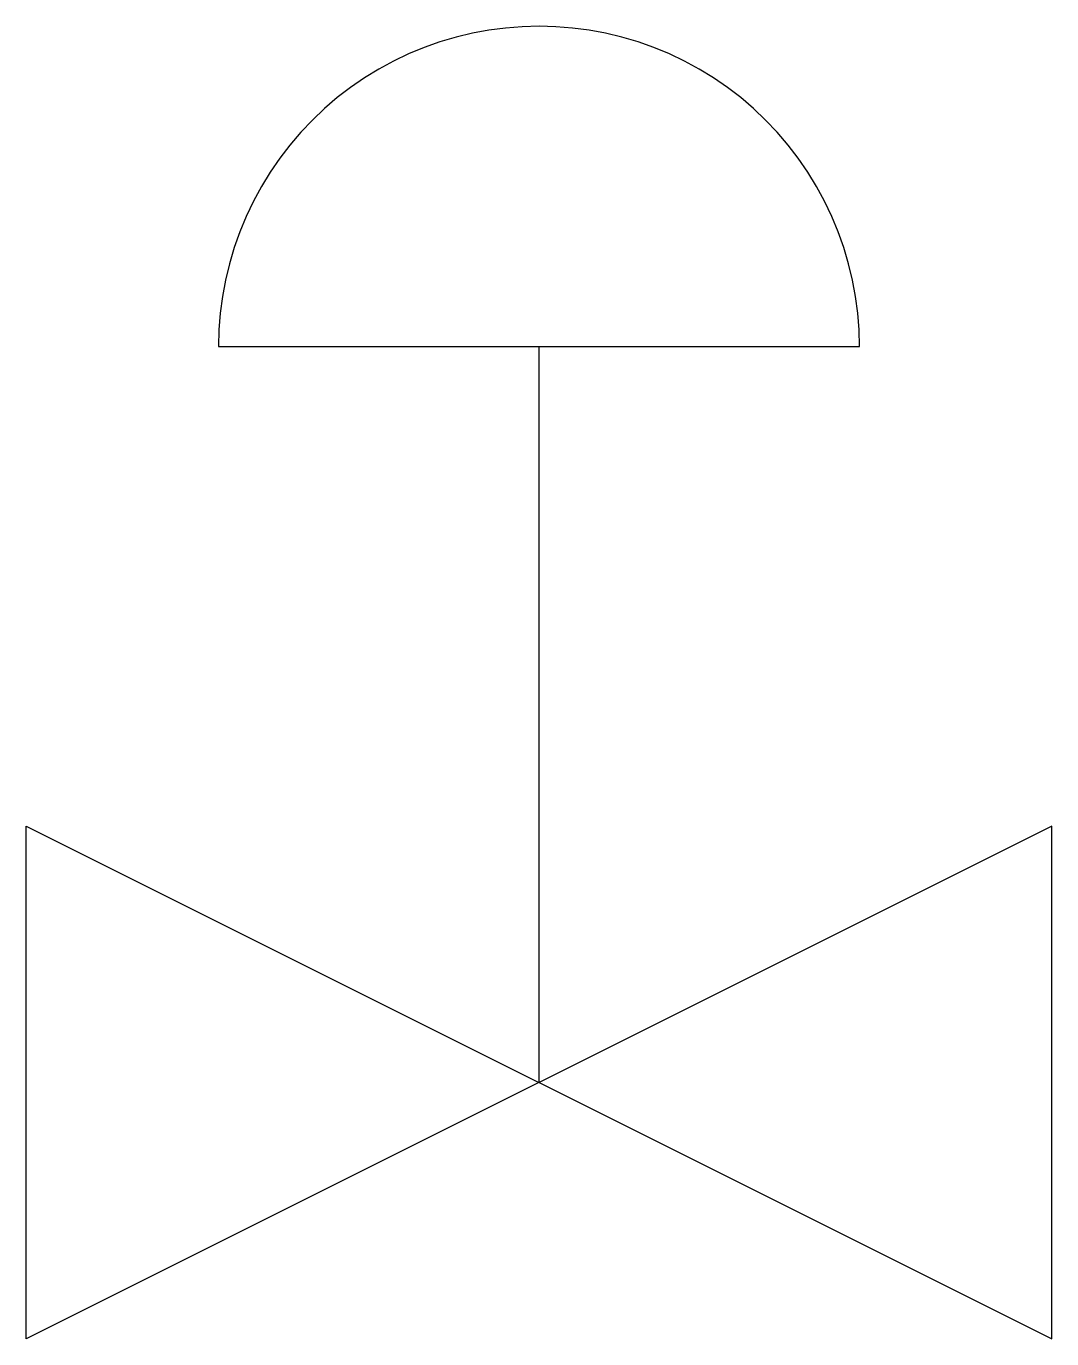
# Model space of a CAD drawing. Header units: metres. Extents: x -0.125 to 0.125, y -0.063 to 0.258.
import ezdxf

# ---------------------------------------------------------------- set-up
doc = ezdxf.new("R2010")
doc.units = ezdxf.units.M

# ---------------------------------------------------------------- blocks, each defined once
blk = doc.blocks.new('-IVC1')
for p, q in [((0, 0.2575), (0, 0.2575)), ((-0.125, 0), (-0.125, 0)), ((0.125, 0), (0.125, 0))]:
    blk.add_line(p, q)
for points in [[(0.07813, 0.17938), (0.07802, 0.18346), (0.0777, 0.18754), (0.07716, 0.1916), (0.07642, 0.19562), (0.07546, 0.1996), (0.0743, 0.20352), (0.07294, 0.20737), (0.07137, 0.21115), (0.06961, 0.21484), (0.06766, 0.21844), (0.06552, 0.22193), (0.0632, 0.2253), (0.06071, 0.22854), (0.05806, 0.23165), (0.05524, 0.23462), (0.05228, 0.23743), (0.04917, 0.24009), (0.04592, 0.24258), (0.04255, 0.2449), (0.03906, 0.24703), (0.03547, 0.24899), (0.03178, 0.25075), (0.028, 0.25231), (0.02414, 0.25368), (0.02022, 0.25484), (0.01624, 0.25579), (0.01222, 0.25654), (0.00817, 0.25707), (0.00409, 0.25739), (0, 0.2575), (-0.00409, 0.25739), (-0.00817, 0.25707), (-0.01222, 0.25654), (-0.01624, 0.25579), (-0.02022, 0.25484), (-0.02414, 0.25368), (-0.028, 0.25231), (-0.03178, 0.25075), (-0.03547, 0.24899), (-0.03906, 0.24703), (-0.04255, 0.2449), (-0.04592, 0.24258), (-0.04917, 0.24009), (-0.05228, 0.23743), (-0.05524, 0.23462), (-0.05806, 0.23165), (-0.06072, 0.22854), (-0.06321, 0.2253), (-0.06552, 0.22193), (-0.06766, 0.21844), (-0.06961, 0.21484), (-0.07137, 0.21115), (-0.07294, 0.20737), (-0.0743, 0.20352), (-0.07546, 0.1996), (-0.07642, 0.19562), (-0.07716, 0.1916), (-0.0777, 0.18754), (-0.07802, 0.18346), (-0.07813, 0.17938)], [(-0.07813, 0.17938), (-0.07813, 0.17938), (0.07813, 0.17938)], [(0, 0), (0, 0), (0, 0.17938)], [(-0.125, -0.0625), (-0.125, -0.0625), (-0.125, 0.0625), (0.125, -0.0625), (0.125, 0.0625), (-0.125, -0.0625)]]:
    blk.add_lwpolyline(points)

msp = doc.modelspace()

# ---------------------------------------------------------------- block references
msp.add_blockref('-IVC1', (0, 0))

doc.saveas('drawing.dxf')
